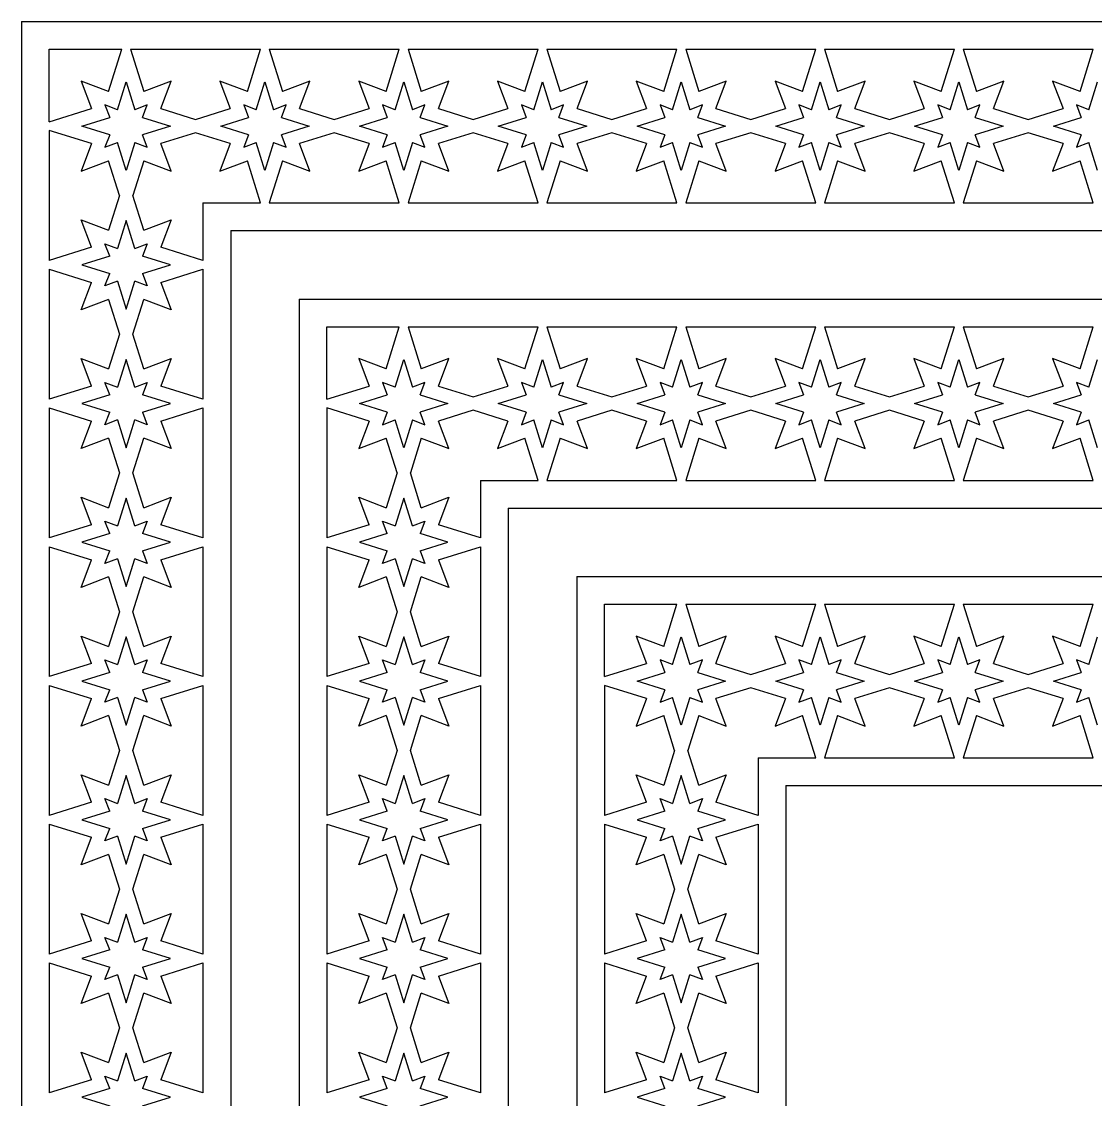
# Model space of a CAD drawing. Extents: x -8 to 147, y 554 to 709.
# Drawn here: x -7.7 to 69.7, y 631.3 to 709 of the extents above; entities that cross this region are included whole.
import ezdxf

# ---------------------------------------------------------------- set-up
doc = ezdxf.new("R2010")
doc.units = 0
doc.layers.get('0').update_dxf_attribs({"linetype": 'CONTINUOUS'})

msp = doc.modelspace()

# ---------------------------------------------------------------- linework, layer by layer
for p, q in [((-7.668796, 709.025433), (-7.668801, 553.953285)), ((-7.668801, 709.025433), (147.403357, 709.025433)), ((-5.668797, 701.805516), (-5.668797, 707.025433)), ((-5.668797, 707.025433), (-0.448879, 707.025433)), ((-1.395877, 703.984019), (-0.448879, 707.025433)), ((0.183435, 707.025433), (9.551121, 707.025433)), ((0.183435, 707.025433), (1.130433, 703.984019)), ((8.604123, 703.984019), (9.551121, 707.025433)), ((10.183435, 707.025433), (19.551121, 707.025434)), ((10.183435, 707.025433), (11.130433, 703.984019)), ((18.604123, 703.984019), (19.551121, 707.025434)), ((20.183435, 707.025434), (21.130433, 703.984019)), ((20.183435, 707.025434), (29.551121, 707.025434)), ((28.604123, 703.984019), (29.551121, 707.025434)), ((30.183435, 707.025433), (39.551121, 707.025433)), ((30.183435, 707.025433), (31.130433, 703.984019)), ((38.604123, 703.984019), (39.551121, 707.025433)), ((40.183435, 707.025433), (49.551121, 707.025433)), ((40.183435, 707.025433), (41.130433, 703.984019)), ((48.604123, 703.984019), (49.551121, 707.025433)), ((50.183435, 707.025433), (59.551121, 707.025434)), ((50.183435, 707.025433), (51.130433, 703.984019)), ((58.604123, 703.984019), (59.551121, 707.025434)), ((60.183435, 707.025434), (69.551121, 707.025434)), ((60.183435, 707.025434), (61.130433, 703.984019)), ((68.604123, 703.984019), (69.551121, 707.025434)), ((-3.378423, 704.73506), (-2.627382, 702.752514)), ((-1.395877, 703.984019), (-3.378423, 704.73506)), ((3.112979, 704.73506), (1.130433, 703.984019)), ((2.361938, 702.752514), (3.112979, 704.73506)), ((8.604123, 703.984019), (6.621577, 704.73506)), ((6.621577, 704.73506), (7.372618, 702.752514)), ((13.112979, 704.73506), (11.130433, 703.984019)), ((12.361938, 702.752514), (13.112979, 704.73506)), ((16.621577, 704.73506), (17.372618, 702.752514)), ((18.604123, 703.984019), (16.621577, 704.73506)), ((23.112979, 704.73506), (21.130433, 703.984019)), ((22.361938, 702.752514), (23.112979, 704.73506)), ((26.621577, 704.73506), (27.372618, 702.752514)), ((28.604123, 703.984019), (26.621577, 704.73506)), ((33.112979, 704.73506), (31.130433, 703.984019)), ((32.361938, 702.752514), (33.112979, 704.73506)), ((36.621577, 704.73506), (37.372618, 702.752514)), ((38.604123, 703.984019), (36.621577, 704.73506)), ((43.112979, 704.73506), (41.130433, 703.984019)), ((42.361938, 702.752514), (43.112979, 704.73506)), ((46.621577, 704.73506), (47.372618, 702.752514)), ((48.604123, 703.984019), (46.621577, 704.73506)), ((53.112979, 704.73506), (51.130433, 703.984019)), ((52.361938, 702.752514), (53.112979, 704.73506)), ((56.621577, 704.73506), (57.372618, 702.752514)), ((58.604123, 703.984019), (56.621577, 704.73506)), ((63.112979, 704.73506), (61.130433, 703.984019)), ((62.361938, 702.752514), (63.112979, 704.73506)), ((66.621577, 704.73506), (67.372618, 702.752514)), ((68.604123, 703.984019), (66.621577, 704.73506)), ((-0.756859, 702.672592), (-0.132722, 704.677094)), ((-0.132722, 704.677094), (0.491415, 702.672592)), ((9.243141, 702.672592), (9.867278, 704.677094)), ((9.867278, 704.677094), (10.491415, 702.672592)), ((19.243141, 702.672592), (19.867278, 704.677094)), ((19.867278, 704.677094), (20.491415, 702.672592)), ((29.243141, 702.672592), (29.867278, 704.677094)), ((29.867278, 704.677094), (30.491415, 702.672592)), ((39.243141, 702.672592), (39.867278, 704.677094)), ((39.867278, 704.677094), (40.491415, 702.672592)), ((49.243141, 702.672592), (49.867278, 704.677094)), ((49.867278, 704.677094), (50.491415, 702.672592)), ((59.243141, 702.672592), (59.867278, 704.677094)), ((59.867278, 704.677094), (60.491415, 702.672592)), ((69.243141, 702.672592), (69.867278, 704.677094)), ((-5.668797, 701.805516), (-2.627382, 702.752514)), ((-1.656924, 703.013561), (-1.315955, 702.113496)), ((-0.756859, 702.672592), (-1.656924, 703.013561)), ((1.39148, 703.013561), (0.491415, 702.672592)), ((1.050512, 702.113496), (1.39148, 703.013561)), ((2.361938, 702.752514), (4.867278, 701.972432)), ((4.867278, 701.972432), (7.372618, 702.752514)), ((8.343076, 703.013561), (8.684045, 702.113496)), ((9.243141, 702.672592), (8.343076, 703.013561)), ((11.39148, 703.013561), (10.491415, 702.672592)), ((11.050512, 702.113496), (11.39148, 703.013561)), ((12.361938, 702.752514), (14.867278, 701.972432)), ((14.867278, 701.972432), (17.372618, 702.752514)), ((18.343076, 703.013561), (18.684045, 702.113496)), ((19.243141, 702.672592), (18.343076, 703.013561)), ((21.39148, 703.013561), (20.491415, 702.672592)), ((21.050512, 702.113496), (21.39148, 703.013561)), ((22.361938, 702.752514), (24.867278, 701.972432)), ((24.867278, 701.972432), (27.372618, 702.752514)), ((29.243141, 702.672592), (28.343076, 703.013561)), ((28.343076, 703.013561), (28.684045, 702.113496)), ((31.39148, 703.013561), (30.491415, 702.672592)), ((31.050512, 702.113496), (31.39148, 703.013561)), ((32.361938, 702.752514), (34.867278, 701.972432)), ((34.867278, 701.972432), (37.372618, 702.752514)), ((38.343076, 703.013561), (38.684045, 702.113496)), ((39.243141, 702.672592), (38.343076, 703.013561)), ((41.39148, 703.013561), (40.491415, 702.672592)), ((41.050512, 702.113496), (41.39148, 703.013561)), ((42.361938, 702.752514), (44.867278, 701.972432)), ((44.867278, 701.972432), (47.372618, 702.752514)), ((49.243141, 702.672592), (48.343076, 703.013561)), ((48.343076, 703.013561), (48.684045, 702.113496)), ((51.39148, 703.013561), (50.491415, 702.672592)), ((51.050512, 702.113496), (51.39148, 703.013561)), ((52.361938, 702.752514), (54.867278, 701.972432)), ((54.867278, 701.972432), (57.372618, 702.752514)), ((59.243141, 702.672592), (58.343076, 703.013561)), ((58.343076, 703.013561), (58.684045, 702.113496)), ((61.39148, 703.013561), (60.491415, 702.672592)), ((61.050512, 702.113496), (61.39148, 703.013561)), ((62.361938, 702.752514), (64.867278, 701.972432)), ((64.867278, 701.972432), (67.372618, 702.752514)), ((68.343076, 703.013561), (68.684045, 702.113496)), ((69.243141, 702.672592), (68.343076, 703.013561)), ((-3.320457, 701.489359), (-1.315955, 702.113496)), ((1.050512, 702.113496), (3.055013, 701.489359)), ((6.679543, 701.489359), (8.684045, 702.113496)), ((11.050512, 702.113496), (13.055013, 701.489359)), ((16.679543, 701.489359), (18.684045, 702.113496)), ((21.050512, 702.113496), (23.055013, 701.489359)), ((26.679543, 701.489359), (28.684045, 702.113496)), ((31.050512, 702.113496), (33.055013, 701.489359)), ((36.679543, 701.489359), (38.684045, 702.113496)), ((41.050512, 702.113496), (43.055013, 701.489359)), ((46.679543, 701.489359), (48.684045, 702.113496)), ((51.050512, 702.113496), (53.055013, 701.489359)), ((56.679543, 701.489359), (58.684045, 702.113496)), ((61.050512, 702.113496), (63.055013, 701.489359)), ((66.679543, 701.489359), (68.684045, 702.113496)), ((-2.627382, 700.226204), (-5.668797, 701.173202)), ((-5.668796, 701.173202), (-5.668796, 691.805516)), ((-1.315955, 700.865222), (-3.320457, 701.489359)), ((-1.315955, 700.865222), (-1.656924, 699.965157)), ((3.055013, 701.489359), (1.050512, 700.865222)), ((1.39148, 699.965157), (1.050512, 700.865222)), ((4.867278, 701.006286), (2.361938, 700.226204)), ((7.372618, 700.226204), (4.867278, 701.006286)), ((8.684045, 700.865222), (6.679543, 701.489359)), ((8.684045, 700.865222), (8.343076, 699.965157)), ((13.055013, 701.489359), (11.050512, 700.865222)), ((11.39148, 699.965157), (11.050512, 700.865222)), ((14.867278, 701.006286), (12.361938, 700.226204)), ((17.372618, 700.226204), (14.867278, 701.006286)), ((18.684045, 700.865222), (16.679543, 701.489359)), ((18.684045, 700.865222), (18.343076, 699.965157)), ((23.055013, 701.489359), (21.050512, 700.865222)), ((21.39148, 699.965157), (21.050512, 700.865222)), ((24.867278, 701.006286), (22.361938, 700.226204)), ((27.372618, 700.226204), (24.867278, 701.006286)), ((28.684045, 700.865222), (26.679543, 701.489359)), ((28.684045, 700.865222), (28.343076, 699.965157)), ((33.055013, 701.489359), (31.050512, 700.865222)), ((31.39148, 699.965157), (31.050512, 700.865222)), ((34.867278, 701.006286), (32.361938, 700.226204)), ((37.372618, 700.226204), (34.867278, 701.006286)), ((38.684045, 700.865222), (36.679543, 701.489359)), ((38.684045, 700.865222), (38.343076, 699.965157)), ((43.055013, 701.489359), (41.050512, 700.865222)), ((41.39148, 699.965157), (41.050512, 700.865222)), ((44.867278, 701.006286), (42.361938, 700.226204)), ((47.372618, 700.226204), (44.867278, 701.006286)), ((48.684045, 700.865222), (46.679543, 701.489359)), ((48.684045, 700.865222), (48.343076, 699.965157)), ((53.055013, 701.489359), (51.050512, 700.865222)), ((51.39148, 699.965157), (51.050512, 700.865222)), ((54.867278, 701.006286), (52.361938, 700.226204)), ((57.372618, 700.226204), (54.867278, 701.006286)), ((58.684045, 700.865222), (56.679543, 701.489359)), ((58.684045, 700.865222), (58.343076, 699.965157)), ((63.055013, 701.489359), (61.050512, 700.865222)), ((61.39148, 699.965157), (61.050512, 700.865222)), ((64.867278, 701.006286), (62.361938, 700.226204)), ((67.372618, 700.226204), (64.867278, 701.006286)), ((68.684045, 700.865222), (66.679543, 701.489359)), ((68.684045, 700.865222), (68.343076, 699.965157)), ((-2.627382, 700.226204), (-3.378423, 698.243658)), ((-1.656924, 699.965157), (-0.756859, 700.306125)), ((-0.132722, 698.301624), (-0.756859, 700.306125)), ((0.491415, 700.306125), (-0.132722, 698.301624)), ((0.491415, 700.306125), (1.39148, 699.965157)), ((3.112979, 698.243658), (2.361938, 700.226204)), ((7.372618, 700.226204), (6.621577, 698.243658)), ((8.343076, 699.965157), (9.243141, 700.306125)), ((9.867278, 698.301624), (9.243141, 700.306125)), ((10.491415, 700.306125), (9.867278, 698.301624)), ((10.491415, 700.306125), (11.39148, 699.965157)), ((13.112979, 698.243658), (12.361938, 700.226204)), ((17.372618, 700.226204), (16.621577, 698.243658)), ((18.343076, 699.965157), (19.243141, 700.306125)), ((19.867278, 698.301624), (19.243141, 700.306125)), ((20.491415, 700.306125), (19.867278, 698.301624)), ((20.491415, 700.306125), (21.39148, 699.965157)), ((23.112979, 698.243658), (22.361938, 700.226204)), ((27.372618, 700.226204), (26.621577, 698.243658)), ((28.343076, 699.965157), (29.243141, 700.306125)), ((29.867278, 698.301624), (29.243141, 700.306125)), ((30.491415, 700.306125), (29.867278, 698.301624)), ((30.491415, 700.306125), (31.39148, 699.965157)), ((33.112979, 698.243658), (32.361938, 700.226204)), ((37.372618, 700.226204), (36.621577, 698.243658)), ((38.343076, 699.965157), (39.243141, 700.306125)), ((39.867278, 698.301624), (39.243141, 700.306125)), ((40.491415, 700.306125), (39.867278, 698.301624)), ((40.491415, 700.306125), (41.39148, 699.965157)), ((43.112979, 698.243658), (42.361938, 700.226204)), ((47.372618, 700.226204), (46.621577, 698.243658)), ((48.343076, 699.965157), (49.243141, 700.306125)), ((49.867278, 698.301624), (49.243141, 700.306125)), ((50.491415, 700.306125), (49.867278, 698.301624)), ((50.491415, 700.306125), (51.39148, 699.965157)), ((53.112979, 698.243658), (52.361938, 700.226204)), ((57.372618, 700.226204), (56.621577, 698.243658)), ((58.343076, 699.965157), (59.243141, 700.306125)), ((59.867278, 698.301624), (59.243141, 700.306125)), ((60.491415, 700.306125), (59.867278, 698.301624)), ((60.491415, 700.306125), (61.39148, 699.965157)), ((63.112979, 698.243658), (62.361938, 700.226204)), ((67.372618, 700.226204), (66.621577, 698.243658)), ((68.343076, 699.965157), (69.243141, 700.306125)), ((69.867278, 698.301624), (69.243141, 700.306125)), ((-3.378423, 698.243658), (-1.395877, 698.994699)), ((-0.615795, 696.489359), (-1.395877, 698.994699)), ((1.130433, 698.994699), (0.350351, 696.489359)), ((1.130433, 698.994699), (3.112979, 698.243658)), ((6.621577, 698.243658), (8.604123, 698.994699)), ((9.551121, 695.953286), (8.604123, 698.994699)), ((11.130433, 698.994699), (10.183435, 695.953286)), ((11.130433, 698.994699), (13.112979, 698.243658)), ((16.621577, 698.243658), (18.604123, 698.994699)), ((19.551121, 695.953286), (18.604123, 698.994699)), ((21.130433, 698.994699), (20.183436, 695.953286)), ((21.130433, 698.994699), (23.112979, 698.243658)), ((26.621577, 698.243658), (28.604123, 698.994699)), ((29.55112, 695.953286), (28.604123, 698.994699)), ((31.130433, 698.994699), (30.183435, 695.953285)), ((31.130433, 698.994699), (33.112979, 698.243658)), ((36.621577, 698.243658), (38.604123, 698.994699)), ((39.551121, 695.953285), (38.604123, 698.994699)), ((41.130433, 698.994699), (40.183435, 695.953285)), ((41.130433, 698.994699), (43.112979, 698.243658)), ((46.621577, 698.243658), (48.604123, 698.994699)), ((49.551121, 695.953286), (48.604123, 698.994699)), ((51.130433, 698.994699), (50.183435, 695.953286)), ((51.130433, 698.994699), (53.112979, 698.243658)), ((56.621577, 698.243658), (58.604123, 698.994699)), ((59.551121, 695.953286), (58.604123, 698.994699)), ((61.130433, 698.994699), (60.183436, 695.953286)), ((61.130433, 698.994699), (63.112979, 698.243658)), ((66.621577, 698.243658), (68.604123, 698.994699)), ((69.55112, 695.953286), (68.604123, 698.994699)), ((-0.615795, 696.489359), (-1.395877, 693.984019)), ((1.130433, 693.984019), (0.350351, 696.489359)), ((5.403351, 695.953285), (9.551121, 695.953286)), ((5.403352, 695.953285), (5.403351, 691.805516)), ((10.183435, 695.953286), (19.551121, 695.953286)), ((20.183436, 695.953286), (29.55112, 695.953286)), ((30.183435, 695.953285), (39.551121, 695.953285)), ((40.183435, 695.953285), (49.551121, 695.953286)), ((50.183435, 695.953286), (59.551121, 695.953286)), ((60.183436, 695.953286), (69.55112, 695.953286)), ((-3.378423, 694.73506), (-1.395877, 693.984019)), ((-2.627382, 692.752514), (-3.378423, 694.73506)), ((-0.132722, 694.677094), (-0.756859, 692.672592)), ((0.491415, 692.672592), (-0.132722, 694.677094)), ((1.130433, 693.984019), (3.112979, 694.73506)), ((3.112979, 694.73506), (2.361938, 692.752514)), ((7.403352, 693.953285), (7.403347, 569.025432)), ((7.403347, 693.953285), (132.331209, 693.953285)), ((-2.627382, 692.752514), (-5.668796, 691.805516)), ((-1.656924, 693.013561), (-0.756859, 692.672592)), ((-1.315955, 692.113496), (-1.656924, 693.013561)), ((0.491415, 692.672592), (1.39148, 693.013561)), ((1.39148, 693.013561), (1.050512, 692.113496)), ((5.403351, 691.805516), (2.361938, 692.752514)), ((-1.315955, 692.113496), (-3.320457, 691.489359)), ((-3.320457, 691.489359), (-1.315955, 690.865222)), ((3.055013, 691.489359), (1.050512, 692.113496)), ((1.050512, 690.865222), (3.055013, 691.489359)), ((-5.668796, 691.173202), (-5.668797, 681.805516)), ((-5.668796, 691.173202), (-2.627382, 690.226204)), ((-1.656924, 689.965157), (-1.315955, 690.865222)), ((1.050512, 690.865222), (1.39148, 689.965157)), ((2.361938, 690.226204), (5.403351, 691.173202)), ((5.403351, 691.173202), (5.403351, 681.805516)), ((-3.378423, 688.243658), (-2.627382, 690.226204)), ((-0.756859, 690.306125), (-1.656924, 689.965157)), ((-0.756859, 690.306125), (-0.132722, 688.301624)), ((-0.132722, 688.301624), (0.491415, 690.306125)), ((1.39148, 689.965157), (0.491415, 690.306125)), ((2.361938, 690.226204), (3.112979, 688.243658)), ((-1.395877, 688.994699), (-3.378423, 688.243658)), ((-1.395877, 688.994699), (-0.615795, 686.489359)), ((0.350351, 686.489359), (1.130433, 688.994699)), ((3.112979, 688.243658), (1.130433, 688.994699)), ((12.331199, 689.025433), (12.331199, 573.953285)), ((12.331199, 689.025433), (127.403358, 689.025433)), ((14.331203, 687.025433), (19.551121, 687.025433)), ((14.331203, 681.805516), (14.331203, 687.025433)), ((18.604123, 683.984019), (19.551121, 687.025433)), ((20.183435, 687.025433), (29.551121, 687.025433)), ((20.183435, 687.025433), (21.130433, 683.984019)), ((28.604123, 683.984019), (29.551121, 687.025433)), ((30.183435, 687.025433), (39.551121, 687.025434)), ((30.183435, 687.025433), (31.130433, 683.984019)), ((38.604123, 683.984019), (39.551121, 687.025434)), ((40.183435, 687.025434), (49.551121, 687.025434)), ((40.183435, 687.025434), (41.130433, 683.984019)), ((48.604123, 683.984019), (49.551121, 687.025434)), ((50.183436, 687.025433), (59.551121, 687.025433)), ((50.183436, 687.025433), (51.130433, 683.984019)), ((58.604123, 683.984019), (59.551121, 687.025433)), ((60.183435, 687.025433), (69.551121, 687.025433)), ((60.183435, 687.025433), (61.130433, 683.984019)), ((68.604123, 683.984019), (69.551121, 687.025433)), ((-0.615795, 686.489359), (-1.395877, 683.984019)), ((1.130433, 683.984019), (0.350351, 686.489359)), ((-3.378423, 684.73506), (-1.395877, 683.984019)), ((-2.627382, 682.752514), (-3.378423, 684.73506)), ((-0.132722, 684.677094), (-0.756859, 682.672592)), ((0.491415, 682.672592), (-0.132722, 684.677094)), ((1.130433, 683.984019), (3.112979, 684.73506)), ((3.112979, 684.73506), (2.361938, 682.752514)), ((18.604123, 683.984019), (16.621577, 684.73506)), ((16.621577, 684.73506), (17.372618, 682.752514)), ((19.243141, 682.672592), (19.867278, 684.677094)), ((19.867278, 684.677094), (20.491415, 682.672592)), ((23.112979, 684.73506), (21.130433, 683.984019)), ((22.361939, 682.752514), (23.112979, 684.73506)), ((26.621577, 684.73506), (27.372618, 682.752514)), ((28.604123, 683.984019), (26.621577, 684.73506)), ((29.243141, 682.672592), (29.867278, 684.677094)), ((29.867278, 684.677094), (30.491415, 682.672592)), ((33.112979, 684.73506), (31.130433, 683.984019)), ((32.361939, 682.752514), (33.112979, 684.73506)), ((38.604123, 683.984019), (36.621577, 684.73506)), ((36.621577, 684.73506), (37.372618, 682.752514)), ((39.243141, 682.672592), (39.867278, 684.677094)), ((39.867278, 684.677094), (40.491415, 682.672592)), ((43.112979, 684.73506), (41.130433, 683.984019)), ((42.361939, 682.752514), (43.112979, 684.73506)), ((48.604123, 683.984019), (46.621577, 684.73506)), ((46.621577, 684.73506), (47.372618, 682.752514)), ((49.243141, 682.672592), (49.867278, 684.677094)), ((49.867278, 684.677094), (50.491415, 682.672592)), ((53.112979, 684.73506), (51.130433, 683.984019)), ((52.361939, 682.752514), (53.112979, 684.73506)), ((58.604123, 683.984019), (56.621577, 684.73506)), ((56.621577, 684.73506), (57.372618, 682.752514)), ((59.243141, 682.672592), (59.867278, 684.677094)), ((59.867278, 684.677094), (60.491415, 682.672592)), ((63.112979, 684.73506), (61.130433, 683.984019)), ((62.361939, 682.752514), (63.112979, 684.73506)), ((68.604123, 683.984019), (66.621577, 684.73506)), ((66.621577, 684.73506), (67.372618, 682.752514)), ((69.243141, 682.672592), (69.867278, 684.677094)), ((-1.315955, 682.113496), (-1.656924, 683.013561)), ((-1.656924, 683.013561), (-0.756859, 682.672592)), ((0.491415, 682.672592), (1.39148, 683.013561)), ((1.39148, 683.013561), (1.050512, 682.113496)), ((19.243141, 682.672592), (18.343077, 683.013561)), ((18.343077, 683.013561), (18.684045, 682.113496)), ((21.39148, 683.013561), (20.491415, 682.672592)), ((21.050512, 682.113496), (21.39148, 683.013561)), ((29.243141, 682.672592), (28.343077, 683.013561)), ((28.343077, 683.013561), (28.684045, 682.113496)), ((31.39148, 683.013561), (30.491415, 682.672592)), ((31.050512, 682.113496), (31.39148, 683.013561)), ((39.243141, 682.672592), (38.343077, 683.013561)), ((38.343077, 683.013561), (38.684045, 682.113496)), ((41.39148, 683.013561), (40.491415, 682.672592)), ((41.050512, 682.113496), (41.39148, 683.013561)), ((48.343077, 683.013561), (48.684045, 682.113496)), ((49.243141, 682.672592), (48.343077, 683.013561)), ((51.39148, 683.013561), (50.491415, 682.672592)), ((51.050512, 682.113496), (51.39148, 683.013561)), ((59.243141, 682.672592), (58.343077, 683.013561)), ((58.343077, 683.013561), (58.684045, 682.113496)), ((61.39148, 683.013561), (60.491415, 682.672592)), ((61.050512, 682.113496), (61.39148, 683.013561)), ((68.343077, 683.013561), (68.684045, 682.113496)), ((69.243141, 682.672592), (68.343077, 683.013561)), ((-2.627382, 682.752514), (-5.668797, 681.805516)), ((5.403351, 681.805516), (2.361938, 682.752514)), ((14.331203, 681.805516), (17.372618, 682.752514)), ((22.361939, 682.752514), (24.867278, 681.972432)), ((24.867278, 681.972432), (27.372618, 682.752514)), ((32.361939, 682.752514), (34.867278, 681.972432)), ((34.867278, 681.972432), (37.372618, 682.752514)), ((42.361939, 682.752514), (44.867278, 681.972432)), ((44.867278, 681.972432), (47.372618, 682.752514)), ((52.361939, 682.752514), (54.867278, 681.972432)), ((54.867278, 681.972432), (57.372618, 682.752514)), ((62.361939, 682.752514), (64.867278, 681.972432)), ((64.867278, 681.972432), (67.372618, 682.752514)), ((-1.315955, 682.113496), (-3.320457, 681.489359)), ((-3.320457, 681.489359), (-1.315955, 680.865222)), ((3.055013, 681.489359), (1.050512, 682.113496)), ((1.050512, 680.865222), (3.055013, 681.489359)), ((16.679543, 681.489359), (18.684045, 682.113496)), ((18.684045, 680.865222), (16.679543, 681.489359)), ((21.050512, 682.113496), (23.055014, 681.489359)), ((23.055014, 681.489359), (21.050512, 680.865222)), ((26.679543, 681.489359), (28.684045, 682.113496)), ((28.684045, 680.865222), (26.679543, 681.489359)), ((31.050512, 682.113496), (33.055014, 681.489359)), ((33.055014, 681.489359), (31.050512, 680.865222)), ((36.679543, 681.489359), (38.684045, 682.113496)), ((38.684045, 680.865222), (36.679543, 681.489359)), ((41.050512, 682.113496), (43.055014, 681.489359)), ((43.055014, 681.489359), (41.050512, 680.865222)), ((46.679543, 681.489359), (48.684045, 682.113496)), ((48.684045, 680.865222), (46.679543, 681.489359)), ((51.050512, 682.113496), (53.055014, 681.489359)), ((53.055014, 681.489359), (51.050512, 680.865222)), ((56.679543, 681.489359), (58.684045, 682.113496)), ((58.684045, 680.865222), (56.679543, 681.489359)), ((61.050512, 682.113496), (63.055014, 681.489359)), ((63.055014, 681.489359), (61.050512, 680.865222)), ((66.679543, 681.489359), (68.684045, 682.113496)), ((68.684045, 680.865222), (66.679543, 681.489359)), ((-5.668797, 681.173202), (-5.668797, 671.805516)), ((-5.668797, 681.173202), (-2.627382, 680.226204)), ((-1.656924, 679.965157), (-1.315955, 680.865222)), ((1.050512, 680.865222), (1.39148, 679.965157)), ((2.361938, 680.226204), (5.403351, 681.173201)), ((5.403351, 681.173201), (5.403351, 671.805517)), ((17.372618, 680.226204), (14.331203, 681.173202)), ((14.331204, 681.173202), (14.331204, 671.805516)), ((18.684045, 680.865222), (18.343077, 679.965157)), ((21.39148, 679.965157), (21.050512, 680.865222)), ((24.867278, 681.006286), (22.361939, 680.226204)), ((27.372618, 680.226204), (24.867278, 681.006286)), ((28.684045, 680.865222), (28.343077, 679.965157)), ((31.39148, 679.965157), (31.050512, 680.865222)), ((34.867278, 681.006286), (32.361939, 680.226204)), ((37.372618, 680.226204), (34.867278, 681.006286)), ((38.684045, 680.865222), (38.343077, 679.965157)), ((41.39148, 679.965157), (41.050512, 680.865222)), ((44.867278, 681.006286), (42.361939, 680.226204)), ((47.372618, 680.226204), (44.867278, 681.006286)), ((48.684045, 680.865222), (48.343077, 679.965157)), ((51.39148, 679.965157), (51.050512, 680.865222)), ((54.867278, 681.006286), (52.361939, 680.226204)), ((57.372618, 680.226204), (54.867278, 681.006286)), ((58.684045, 680.865222), (58.343077, 679.965157)), ((61.39148, 679.965157), (61.050512, 680.865222)), ((64.867278, 681.006286), (62.361939, 680.226204)), ((67.372618, 680.226204), (64.867278, 681.006286)), ((68.684045, 680.865222), (68.343077, 679.965157)), ((-3.378423, 678.243658), (-2.627382, 680.226204)), ((-0.756859, 680.306125), (-1.656924, 679.965157)), ((-0.756859, 680.306125), (-0.132722, 678.301624)), ((-0.132722, 678.301624), (0.491415, 680.306125)), ((1.39148, 679.965157), (0.491415, 680.306125)), ((2.361938, 680.226204), (3.112979, 678.243658)), ((17.372618, 680.226204), (16.621577, 678.243658)), ((18.343077, 679.965157), (19.243141, 680.306125)), ((19.867278, 678.301624), (19.243141, 680.306125)), ((20.491415, 680.306125), (19.867278, 678.301624)), ((20.491415, 680.306125), (21.39148, 679.965157)), ((23.112979, 678.243658), (22.361939, 680.226204)), ((27.372618, 680.226204), (26.621577, 678.243658)), ((28.343077, 679.965157), (29.243141, 680.306125)), ((29.867278, 678.301624), (29.243141, 680.306125)), ((30.491415, 680.306125), (29.867278, 678.301624)), ((30.491415, 680.306125), (31.39148, 679.965157)), ((33.112979, 678.243658), (32.361939, 680.226204)), ((37.372618, 680.226204), (36.621577, 678.243658)), ((38.343077, 679.965157), (39.243141, 680.306125)), ((39.867278, 678.301624), (39.243141, 680.306125)), ((40.491415, 680.306125), (39.867278, 678.301624)), ((40.491415, 680.306125), (41.39148, 679.965157)), ((43.112979, 678.243658), (42.361939, 680.226204)), ((47.372618, 680.226204), (46.621577, 678.243658)), ((48.343077, 679.965157), (49.243141, 680.306125)), ((49.867278, 678.301624), (49.243141, 680.306125)), ((50.491415, 680.306125), (49.867278, 678.301624)), ((50.491415, 680.306125), (51.39148, 679.965157)), ((53.112979, 678.243658), (52.361939, 680.226204)), ((57.372618, 680.226204), (56.621577, 678.243658)), ((58.343077, 679.965157), (59.243141, 680.306125)), ((59.867278, 678.301624), (59.243141, 680.306125)), ((60.491415, 680.306125), (59.867278, 678.301624)), ((60.491415, 680.306125), (61.39148, 679.965157)), ((63.112979, 678.243658), (62.361939, 680.226204)), ((67.372618, 680.226204), (66.621577, 678.243658)), ((68.343077, 679.965157), (69.243141, 680.306125)), ((69.867278, 678.301624), (69.243141, 680.306125)), ((-1.395877, 678.994699), (-3.378423, 678.243658)), ((-1.395877, 678.994699), (-0.615795, 676.489359)), ((0.350351, 676.489359), (1.130433, 678.994699)), ((3.112979, 678.243658), (1.130433, 678.994699)), ((16.621577, 678.243658), (18.604123, 678.994699)), ((19.384205, 676.489359), (18.604123, 678.994699)), ((21.130433, 678.994699), (20.350352, 676.489359)), ((21.130433, 678.994699), (23.112979, 678.243658)), ((26.621577, 678.243658), (28.604123, 678.994699)), ((29.551121, 675.953285), (28.604123, 678.994699)), ((31.130433, 678.994699), (30.183436, 675.953286)), ((31.130433, 678.994699), (33.112979, 678.243658)), ((36.621577, 678.243658), (38.604123, 678.994699)), ((39.551121, 675.953286), (38.604123, 678.994699)), ((41.130433, 678.994699), (40.183436, 675.953286)), ((41.130433, 678.994699), (43.112979, 678.243658)), ((46.621577, 678.243658), (48.604123, 678.994699)), ((49.551121, 675.953286), (48.604123, 678.994699)), ((51.130433, 678.994699), (50.183435, 675.953285)), ((51.130433, 678.994699), (53.112979, 678.243658)), ((56.621577, 678.243658), (58.604123, 678.994699)), ((59.551121, 675.953285), (58.604123, 678.994699)), ((61.130433, 678.994699), (60.183436, 675.953285)), ((61.130433, 678.994699), (63.112979, 678.243658)), ((66.621577, 678.243658), (68.604123, 678.994699)), ((69.551121, 675.953285), (68.604123, 678.994699)), ((-0.615795, 676.489359), (-1.395877, 673.984019)), ((1.130433, 673.984019), (0.350351, 676.489359)), ((19.384205, 676.489359), (18.604123, 673.984019)), ((21.130433, 673.984019), (20.350352, 676.489359)), ((25.403351, 675.953285), (29.551121, 675.953285)), ((25.403352, 675.953285), (25.403352, 671.805516)), ((30.183436, 675.953286), (39.551121, 675.953286)), ((40.183436, 675.953286), (49.551121, 675.953286)), ((50.183435, 675.953285), (59.551121, 675.953285)), ((60.183436, 675.953285), (69.551121, 675.953285)), ((-3.378423, 674.73506), (-1.395877, 673.984019)), ((-2.627382, 672.752514), (-3.378423, 674.73506)), ((-0.132722, 674.677094), (-0.756859, 672.672592)), ((0.491415, 672.672592), (-0.132722, 674.677094)), ((1.130433, 673.984019), (3.112979, 674.73506)), ((3.112979, 674.73506), (2.361938, 672.752514)), ((17.372618, 672.752514), (16.621577, 674.73506)), ((16.621577, 674.73506), (18.604123, 673.984019)), ((19.867278, 674.677094), (19.243141, 672.672592)), ((20.491415, 672.672592), (19.867278, 674.677094)), ((21.130433, 673.984019), (23.112979, 674.73506)), ((23.112979, 674.73506), (22.361939, 672.752514)), ((27.403347, 673.953285), (27.403347, 589.025432)), ((27.403347, 673.953285), (112.331209, 673.953285)), ((-1.656924, 673.013561), (-0.756859, 672.672592)), ((-1.315955, 672.113496), (-1.656924, 673.013561)), ((0.491415, 672.672592), (1.39148, 673.013561)), ((1.39148, 673.013561), (1.050512, 672.113496)), ((18.684045, 672.113496), (18.343077, 673.013561)), ((18.343077, 673.013561), (19.243141, 672.672592)), ((20.491415, 672.672592), (21.39148, 673.013561)), ((21.39148, 673.013561), (21.050512, 672.113496)), ((-2.627382, 672.752514), (-5.668797, 671.805516)), ((-1.315955, 672.113496), (-3.320457, 671.489359)), ((3.055013, 671.489359), (1.050512, 672.113496)), ((5.403351, 671.805517), (2.361938, 672.752514)), ((17.372618, 672.752514), (14.331204, 671.805516)), ((18.684045, 672.113496), (16.679543, 671.489359)), ((23.055014, 671.489359), (21.050512, 672.113496)), ((25.403352, 671.805516), (22.361939, 672.752514)), ((-3.320457, 671.489359), (-1.315955, 670.865222)), ((1.050512, 670.865222), (3.055013, 671.489359)), ((16.679543, 671.489359), (18.684045, 670.865222)), ((21.050512, 670.865222), (23.055014, 671.489359)), ((-5.668796, 671.173202), (-5.668796, 661.805516)), ((-5.668796, 671.173202), (-2.627382, 670.226204)), ((-1.656924, 669.965157), (-1.315955, 670.865222)), ((1.050512, 670.865222), (1.39148, 669.965157)), ((2.361938, 670.226204), (5.403352, 671.173202)), ((5.403352, 671.173202), (5.403352, 661.805516)), ((14.331204, 671.173202), (14.331203, 661.805516)), ((14.331204, 671.173202), (17.372618, 670.226204)), ((18.343077, 669.965157), (18.684045, 670.865222)), ((21.050512, 670.865222), (21.39148, 669.965157)), ((22.361939, 670.226204), (25.403352, 671.173202)), ((25.403352, 671.173202), (25.403351, 661.805516)), ((-3.378423, 668.243658), (-2.627382, 670.226204)), ((-0.756859, 670.306125), (-1.656924, 669.965157)), ((-0.756859, 670.306125), (-0.132722, 668.301624)), ((-0.132722, 668.301624), (0.491415, 670.306125)), ((1.39148, 669.965157), (0.491415, 670.306125)), ((2.361938, 670.226204), (3.112979, 668.243658)), ((16.621577, 668.243658), (17.372618, 670.226204)), ((19.243141, 670.306125), (18.343077, 669.965157)), ((19.243141, 670.306125), (19.867278, 668.301624)), ((19.867278, 668.301624), (20.491415, 670.306125)), ((21.39148, 669.965157), (20.491415, 670.306125)), ((22.361939, 670.226204), (23.112979, 668.243658)), ((-1.395877, 668.994699), (-3.378423, 668.243658)), ((-1.395877, 668.994699), (-0.615795, 666.489359)), ((0.350351, 666.489359), (1.130433, 668.994699)), ((3.112979, 668.243658), (1.130433, 668.994699)), ((18.604123, 668.994699), (16.621577, 668.243658)), ((18.604123, 668.994699), (19.384205, 666.489359)), ((20.350352, 666.489359), (21.130433, 668.994699)), ((23.112979, 668.243658), (21.130433, 668.994699)), ((32.331199, 669.025433), (107.403357, 669.025433)), ((32.331199, 669.025433), (32.331199, 593.953285)), ((34.331203, 667.025433), (39.551121, 667.025433)), ((34.331203, 661.805516), (34.331203, 667.025433)), ((38.604123, 663.984019), (39.551121, 667.025433)), ((40.183435, 667.025433), (49.551121, 667.025433)), ((40.183435, 667.025433), (41.130433, 663.984019)), ((48.604123, 663.984019), (49.551121, 667.025433)), ((50.183435, 667.025433), (59.551121, 667.025434)), ((50.183435, 667.025433), (51.130433, 663.984019)), ((58.604123, 663.984019), (59.551121, 667.025434)), ((60.183435, 667.025434), (61.130433, 663.984019)), ((60.183435, 667.025434), (69.551121, 667.025433)), ((68.604123, 663.984019), (69.551121, 667.025433)), ((-0.615795, 666.489359), (-1.395877, 663.984019)), ((1.130433, 663.984019), (0.350351, 666.489359)), ((19.384205, 666.489359), (18.604123, 663.984019)), ((21.130433, 663.984019), (20.350352, 666.489359)), ((-3.378423, 664.73506), (-1.395877, 663.984019)), ((-2.627382, 662.752514), (-3.378423, 664.73506)), ((-0.132722, 664.677094), (-0.756859, 662.672592)), ((0.491415, 662.672592), (-0.132722, 664.677094)), ((1.130433, 663.984019), (3.112979, 664.73506)), ((3.112979, 664.73506), (2.361938, 662.752514)), ((17.372618, 662.752514), (16.621577, 664.73506)), ((16.621577, 664.73506), (18.604123, 663.984019)), ((19.867278, 664.677094), (19.243141, 662.672592)), ((20.491415, 662.672592), (19.867278, 664.677094)), ((21.130433, 663.984019), (23.112979, 664.73506)), ((23.112979, 664.73506), (22.361939, 662.752514)), ((36.621577, 664.73506), (37.372618, 662.752514)), ((38.604123, 663.984019), (36.621577, 664.73506)), ((39.243141, 662.672592), (39.867278, 664.677094)), ((39.867278, 664.677094), (40.491415, 662.672592)), ((43.112979, 664.73506), (41.130433, 663.984019)), ((42.361938, 662.752514), (43.112979, 664.73506)), ((48.604123, 663.984019), (46.621577, 664.73506)), ((46.621577, 664.73506), (47.372618, 662.752514)), ((49.243141, 662.672592), (49.867278, 664.677094)), ((49.867278, 664.677094), (50.491415, 662.672592)), ((53.112979, 664.73506), (51.130433, 663.984019)), ((52.361938, 662.752514), (53.112979, 664.73506)), ((56.621577, 664.73506), (57.372618, 662.752514)), ((58.604123, 663.984019), (56.621577, 664.73506)), ((59.243141, 662.672592), (59.867278, 664.677094)), ((59.867278, 664.677094), (60.491415, 662.672592)), ((63.112979, 664.73506), (61.130433, 663.984019)), ((62.361938, 662.752514), (63.112979, 664.73506)), ((68.604123, 663.984019), (66.621577, 664.73506)), ((66.621577, 664.73506), (67.372618, 662.752514)), ((69.243141, 662.672592), (69.867278, 664.677094)), ((-2.627382, 662.752514), (-5.668796, 661.805516)), ((-1.315955, 662.113496), (-1.656924, 663.013561)), ((-1.656924, 663.013561), (-0.756859, 662.672592)), ((0.491415, 662.672592), (1.39148, 663.013561)), ((1.39148, 663.013561), (1.050512, 662.113496)), ((5.403352, 661.805516), (2.361938, 662.752514)), ((17.372618, 662.752514), (14.331203, 661.805516)), ((18.343077, 663.013561), (19.243141, 662.672592)), ((18.684045, 662.113496), (18.343077, 663.013561)), ((20.491415, 662.672592), (21.39148, 663.013561)), ((21.39148, 663.013561), (21.050512, 662.113496)), ((25.403351, 661.805516), (22.361939, 662.752514)), ((34.331203, 661.805516), (37.372618, 662.752514)), ((39.243141, 662.672592), (38.343076, 663.013561)), ((38.343076, 663.013561), (38.684045, 662.113496)), ((41.39148, 663.013561), (40.491415, 662.672592)), ((41.050512, 662.113496), (41.39148, 663.013561)), ((42.361938, 662.752514), (44.867278, 661.972432)), ((44.867278, 661.972432), (47.372618, 662.752514)), ((48.343076, 663.013561), (48.684045, 662.113496)), ((49.243141, 662.672592), (48.343076, 663.013561)), ((51.39148, 663.013561), (50.491415, 662.672592)), ((51.050512, 662.113496), (51.39148, 663.013561)), ((52.361938, 662.752514), (54.867278, 661.972432)), ((54.867278, 661.972432), (57.372618, 662.752514)), ((58.343076, 663.013561), (58.684045, 662.113496)), ((59.243141, 662.672592), (58.343076, 663.013561)), ((61.39148, 663.013561), (60.491415, 662.672592)), ((61.050512, 662.113496), (61.39148, 663.013561)), ((62.361938, 662.752514), (64.867278, 661.972432)), ((64.867278, 661.972432), (67.372618, 662.752514)), ((68.343076, 663.013561), (68.684045, 662.113496)), ((69.243141, 662.672592), (68.343076, 663.013561)), ((-1.315955, 662.113496), (-3.320457, 661.489359)), ((3.055013, 661.489359), (1.050512, 662.113496)), ((18.684045, 662.113496), (16.679543, 661.489359)), ((23.055014, 661.489359), (21.050512, 662.113496)), ((36.679543, 661.489359), (38.684045, 662.113496)), ((41.050512, 662.113496), (43.055013, 661.489359)), ((46.679543, 661.489359), (48.684045, 662.113496)), ((51.050512, 662.113496), (53.055013, 661.489359)), ((56.679543, 661.489359), (58.684045, 662.113496)), ((61.050512, 662.113496), (63.055013, 661.489359)), ((66.679543, 661.489359), (68.684045, 662.113496)), ((-3.320457, 661.489359), (-1.315955, 660.865222)), ((1.050512, 660.865222), (3.055013, 661.489359)), ((16.679543, 661.489359), (18.684045, 660.865222)), ((21.050512, 660.865222), (23.055014, 661.489359)), ((38.684045, 660.865222), (36.679543, 661.489359)), ((43.055013, 661.489359), (41.050512, 660.865222)), ((48.684045, 660.865222), (46.679543, 661.489359)), ((53.055013, 661.489359), (51.050512, 660.865222)), ((58.684045, 660.865222), (56.679543, 661.489359)), ((63.055013, 661.489359), (61.050512, 660.865222)), ((68.684045, 660.865222), (66.679543, 661.489359)), ((-5.668796, 661.173202), (-5.668796, 651.805516)), ((-5.668796, 661.173202), (-2.627382, 660.226204)), ((-1.656924, 659.965157), (-1.315955, 660.865222)), ((1.050512, 660.865222), (1.39148, 659.965157)), ((2.361938, 660.226204), (5.403352, 661.173202)), ((5.403352, 661.173202), (5.403351, 651.805516)), ((14.331203, 661.173202), (14.331203, 651.805516)), ((14.331203, 661.173202), (17.372618, 660.226204)), ((18.343077, 659.965157), (18.684045, 660.865222)), ((21.050512, 660.865222), (21.39148, 659.965157)), ((22.361939, 660.226204), (25.403351, 661.173201)), ((25.403351, 661.173201), (25.403351, 651.805516)), ((37.372618, 660.226204), (34.331203, 661.173202)), ((34.331204, 661.173202), (34.331204, 651.805516)), ((38.684045, 660.865222), (38.343076, 659.965157)), ((41.39148, 659.965157), (41.050512, 660.865222)), ((44.867278, 661.006286), (42.361938, 660.226204)), ((47.372618, 660.226204), (44.867278, 661.006286)), ((48.684045, 660.865222), (48.343076, 659.965157)), ((51.39148, 659.965157), (51.050512, 660.865222)), ((54.867278, 661.006286), (52.361938, 660.226204)), ((57.372618, 660.226204), (54.867278, 661.006286)), ((58.684045, 660.865222), (58.343076, 659.965157)), ((61.39148, 659.965157), (61.050512, 660.865222)), ((64.867278, 661.006286), (62.361938, 660.226204)), ((67.372618, 660.226204), (64.867278, 661.006286)), ((68.684045, 660.865222), (68.343076, 659.965157)), ((-3.378423, 658.243658), (-2.627382, 660.226204)), ((-0.756859, 660.306125), (-1.656924, 659.965157)), ((-0.756859, 660.306125), (-0.132722, 658.301624)), ((-0.132722, 658.301624), (0.491415, 660.306125)), ((1.39148, 659.965157), (0.491415, 660.306125)), ((2.361938, 660.226204), (3.112979, 658.243658)), ((16.621577, 658.243658), (17.372618, 660.226204)), ((19.243141, 660.306125), (18.343077, 659.965157)), ((19.243141, 660.306125), (19.867278, 658.301624)), ((19.867278, 658.301624), (20.491415, 660.306125)), ((21.39148, 659.965157), (20.491415, 660.306125)), ((22.361939, 660.226204), (23.112979, 658.243658)), ((37.372618, 660.226204), (36.621577, 658.243658)), ((38.343076, 659.965157), (39.243141, 660.306125)), ((39.867278, 658.301624), (39.243141, 660.306125)), ((40.491415, 660.306125), (39.867278, 658.301624)), ((40.491415, 660.306125), (41.39148, 659.965157)), ((43.112979, 658.243658), (42.361938, 660.226204)), ((47.372618, 660.226204), (46.621577, 658.243658)), ((48.343076, 659.965157), (49.243141, 660.306125)), ((49.867278, 658.301624), (49.243141, 660.306125)), ((50.491415, 660.306125), (49.867278, 658.301624)), ((50.491415, 660.306125), (51.39148, 659.965157)), ((53.112979, 658.243658), (52.361938, 660.226204)), ((57.372618, 660.226204), (56.621577, 658.243658)), ((58.343076, 659.965157), (59.243141, 660.306125)), ((59.867278, 658.301624), (59.243141, 660.306125)), ((60.491415, 660.306125), (59.867278, 658.301624)), ((60.491415, 660.306125), (61.39148, 659.965157)), ((63.112979, 658.243658), (62.361938, 660.226204)), ((67.372618, 660.226204), (66.621577, 658.243658)), ((68.343076, 659.965157), (69.243141, 660.306125)), ((69.867278, 658.301624), (69.243141, 660.306125)), ((-1.395877, 658.994699), (-3.378423, 658.243658)), ((-1.395877, 658.994699), (-0.615795, 656.489359)), ((0.350351, 656.489359), (1.130433, 658.994699)), ((3.112979, 658.243658), (1.130433, 658.994699)), ((18.604123, 658.994699), (16.621577, 658.243658)), ((18.604123, 658.994699), (19.384205, 656.489359)), ((20.350352, 656.489359), (21.130433, 658.994699)), ((23.112979, 658.243658), (21.130433, 658.994699)), ((36.621577, 658.243658), (38.604123, 658.994699)), ((39.384205, 656.489359), (38.604123, 658.994699)), ((41.130433, 658.994699), (40.350351, 656.489359)), ((41.130433, 658.994699), (43.112979, 658.243658)), ((46.621577, 658.243658), (48.604123, 658.994699)), ((49.551121, 655.953286), (48.604123, 658.994699)), ((51.130433, 658.994699), (50.183435, 655.953286)), ((51.130433, 658.994699), (53.112979, 658.243658)), ((56.621577, 658.243658), (58.604123, 658.994699)), ((59.551121, 655.953286), (58.604123, 658.994699)), ((61.130433, 658.994699), (60.183436, 655.953286)), ((61.130433, 658.994699), (63.112979, 658.243658)), ((66.621577, 658.243658), (68.604123, 658.994699)), ((69.551121, 655.953285), (68.604123, 658.994699)), ((-0.615795, 656.489359), (-1.395877, 653.984019)), ((1.130433, 653.984019), (0.350351, 656.489359)), ((19.384205, 656.489359), (18.604123, 653.984019)), ((21.130433, 653.984019), (20.350352, 656.489359)), ((39.384205, 656.489359), (38.604123, 653.984019)), ((41.130433, 653.984019), (40.350351, 656.489359)), ((45.403351, 655.953285), (49.551121, 655.953286)), ((45.403352, 655.953285), (45.403351, 651.805516)), ((50.183435, 655.953286), (59.551121, 655.953286)), ((60.183436, 655.953286), (69.551121, 655.953285)), ((-3.378423, 654.73506), (-1.395877, 653.984019)), ((-2.627382, 652.752514), (-3.378423, 654.73506)), ((-0.132722, 654.677094), (-0.756859, 652.672592)), ((0.491415, 652.672592), (-0.132722, 654.677094)), ((1.130433, 653.984019), (3.112979, 654.73506)), ((3.112979, 654.73506), (2.361938, 652.752514)), ((17.372618, 652.752514), (16.621577, 654.73506)), ((16.621577, 654.73506), (18.604123, 653.984019)), ((19.867278, 654.677094), (19.243141, 652.672592)), ((20.491415, 652.672592), (19.867278, 654.677094)), ((21.130433, 653.984019), (23.112979, 654.73506)), ((23.112979, 654.73506), (22.361939, 652.752514)), ((36.621577, 654.73506), (38.604123, 653.984019)), ((37.372618, 652.752514), (36.621577, 654.73506)), ((39.867278, 654.677094), (39.243141, 652.672592)), ((40.491415, 652.672592), (39.867278, 654.677094)), ((41.130433, 653.984019), (43.112979, 654.73506)), ((43.112979, 654.73506), (42.361938, 652.752514)), ((47.403347, 653.953285), (92.331209, 653.953285)), ((47.403347, 653.953285), (47.403347, 609.025432)), ((-2.627382, 652.752514), (-5.668796, 651.805516)), ((-1.656924, 653.013561), (-0.756859, 652.672592)), ((-1.315955, 652.113496), (-1.656924, 653.013561)), ((0.491415, 652.672592), (1.39148, 653.013561)), ((1.39148, 653.013561), (1.050512, 652.113496)), ((5.403351, 651.805516), (2.361938, 652.752514)), ((17.372618, 652.752514), (14.331203, 651.805516)), ((18.684045, 652.113496), (18.343077, 653.013561)), ((18.343077, 653.013561), (19.243141, 652.672592)), ((20.491415, 652.672592), (21.39148, 653.013561)), ((21.39148, 653.013561), (21.050512, 652.113496)), ((25.403351, 651.805516), (22.361939, 652.752514)), ((37.372618, 652.752514), (34.331204, 651.805516)), ((38.343076, 653.013561), (39.243141, 652.672592)), ((38.684045, 652.113496), (38.343076, 653.013561)), ((40.491415, 652.672592), (41.39148, 653.013561)), ((41.39148, 653.013561), (41.050512, 652.113496)), ((45.403351, 651.805516), (42.361938, 652.752514)), ((-1.315955, 652.113496), (-3.320457, 651.489359)), ((3.055013, 651.489359), (1.050512, 652.113496)), ((18.684045, 652.113496), (16.679543, 651.489359)), ((23.055014, 651.489359), (21.050512, 652.113496)), ((38.684045, 652.113496), (36.679543, 651.489359)), ((43.055013, 651.489359), (41.050512, 652.113496)), ((-5.668796, 651.173202), (-5.668797, 641.805516)), ((-5.668796, 651.173202), (-2.627382, 650.226204)), ((-3.320457, 651.489359), (-1.315955, 650.865222)), ((1.050512, 650.865222), (3.055013, 651.489359)), ((2.361938, 650.226204), (5.403351, 651.173202)), ((5.403351, 651.173202), (5.403351, 641.805516)), ((14.331205, 651.173202), (14.331204, 641.805516)), ((14.331205, 651.173202), (17.372618, 650.226204)), ((16.679543, 651.489359), (18.684045, 650.865222)), ((21.050512, 650.865222), (23.055014, 651.489359)), ((22.361939, 650.226204), (25.403352, 651.173202)), ((25.403352, 651.173202), (25.403352, 641.805516)), ((34.331204, 651.173202), (34.331203, 641.805516)), ((34.331204, 651.173202), (37.372618, 650.226204)), ((36.679543, 651.489359), (38.684045, 650.865222)), ((41.050512, 650.865222), (43.055013, 651.489359)), ((42.361938, 650.226204), (45.403351, 651.173202)), ((45.403351, 651.173202), (45.403351, 641.805516)), ((-1.656924, 649.965157), (-1.315955, 650.865222)), ((-0.756859, 650.306125), (-1.656924, 649.965157)), ((-0.756859, 650.306125), (-0.132722, 648.301624)), ((-0.132722, 648.301624), (0.491415, 650.306125)), ((1.39148, 649.965157), (0.491415, 650.306125)), ((1.050512, 650.865222), (1.39148, 649.965157)), ((18.343077, 649.965157), (18.684045, 650.865222)), ((19.243141, 650.306125), (18.343077, 649.965157)), ((19.243141, 650.306125), (19.867278, 648.301624)), ((19.867278, 648.301624), (20.491415, 650.306125)), ((21.39148, 649.965157), (20.491415, 650.306125)), ((21.050512, 650.865222), (21.39148, 649.965157)), ((38.343076, 649.965157), (38.684045, 650.865222)), ((39.243141, 650.306125), (38.343076, 649.965157)), ((39.243141, 650.306125), (39.867278, 648.301624)), ((39.867278, 648.301624), (40.491415, 650.306125)), ((41.39148, 649.965157), (40.491415, 650.306125)), ((41.050512, 650.865222), (41.39148, 649.965157)), ((-3.378423, 648.243658), (-2.627382, 650.226204)), ((2.361938, 650.226204), (3.112979, 648.243658)), ((16.621577, 648.243658), (17.372618, 650.226204)), ((22.361939, 650.226204), (23.112979, 648.243658)), ((36.621577, 648.243658), (37.372618, 650.226204)), ((42.361938, 650.226204), (43.112979, 648.243658)), ((-1.395877, 648.994699), (-3.378423, 648.243658)), ((-1.395877, 648.994699), (-0.615795, 646.489359)), ((0.350351, 646.489359), (1.130433, 648.994699)), ((3.112979, 648.243658), (1.130433, 648.994699)), ((18.604123, 648.994699), (16.621577, 648.243658)), ((18.604123, 648.994699), (19.384205, 646.489359)), ((20.350352, 646.489359), (21.130433, 648.994699)), ((23.112979, 648.243658), (21.130433, 648.994699)), ((38.604123, 648.994699), (36.621577, 648.243658)), ((38.604123, 648.994699), (39.384205, 646.489359)), ((40.350351, 646.489359), (41.130433, 648.994699)), ((43.112979, 648.243658), (41.130433, 648.994699)), ((-0.615795, 646.489359), (-1.395877, 643.984019)), ((1.130433, 643.984019), (0.350351, 646.489359)), ((19.384205, 646.489359), (18.604123, 643.984019)), ((21.130433, 643.984019), (20.350352, 646.489359)), ((39.384205, 646.489359), (38.604123, 643.984019)), ((41.130433, 643.984019), (40.350351, 646.489359)), ((-3.378423, 644.73506), (-1.395877, 643.984019)), ((-2.627382, 642.752514), (-3.378423, 644.73506)), ((-0.132722, 644.677094), (-0.756859, 642.672592)), ((0.491415, 642.672592), (-0.132722, 644.677094)), ((1.130433, 643.984019), (3.112979, 644.73506)), ((3.112979, 644.73506), (2.361938, 642.752514)), ((17.372618, 642.752514), (16.621577, 644.73506)), ((16.621577, 644.73506), (18.604123, 643.984019)), ((19.867278, 644.677094), (19.243141, 642.672592)), ((20.491415, 642.672592), (19.867278, 644.677094)), ((21.130433, 643.984019), (23.112979, 644.73506)), ((23.112979, 644.73506), (22.361939, 642.752514)), ((36.621577, 644.73506), (38.604123, 643.984019)), ((37.372618, 642.752514), (36.621577, 644.73506)), ((39.867278, 644.677094), (39.243141, 642.672592)), ((40.491415, 642.672592), (39.867278, 644.677094)), ((41.130433, 643.984019), (43.112979, 644.73506)), ((43.112979, 644.73506), (42.361938, 642.752514)), ((-2.627382, 642.752514), (-5.668797, 641.805516)), ((-1.656924, 643.013561), (-0.756859, 642.672592)), ((-1.315955, 642.113496), (-1.656924, 643.013561)), ((0.491415, 642.672592), (1.39148, 643.013561)), ((1.39148, 643.013561), (1.050512, 642.113496)), ((5.403351, 641.805516), (2.361938, 642.752514)), ((17.372618, 642.752514), (14.331204, 641.805516)), ((18.343077, 643.013561), (19.243141, 642.672592)), ((18.684045, 642.113496), (18.343077, 643.013561)), ((20.491415, 642.672592), (21.39148, 643.013561)), ((21.39148, 643.013561), (21.050512, 642.113496)), ((25.403352, 641.805516), (22.361939, 642.752514)), ((37.372618, 642.752514), (34.331203, 641.805516)), ((38.343076, 643.013561), (39.243141, 642.672592)), ((38.684045, 642.113496), (38.343076, 643.013561)), ((40.491415, 642.672592), (41.39148, 643.013561)), ((41.39148, 643.013561), (41.050512, 642.113496)), ((45.403351, 641.805516), (42.361938, 642.752514)), ((-1.315955, 642.113496), (-3.320457, 641.489359)), ((3.055013, 641.489359), (1.050512, 642.113496)), ((18.684045, 642.113496), (16.679543, 641.489359)), ((23.055014, 641.489359), (21.050512, 642.113496)), ((38.684045, 642.113496), (36.679543, 641.489359)), ((43.055013, 641.489359), (41.050512, 642.113496)), ((-5.668797, 641.173202), (-5.668797, 631.805516)), ((-5.668797, 641.173202), (-2.627382, 640.226204)), ((-3.320457, 641.489359), (-1.315955, 640.865222)), ((1.050512, 640.865222), (3.055013, 641.489359)), ((2.361938, 640.226204), (5.403351, 641.173201)), ((5.403351, 641.173201), (5.403351, 631.805517)), ((14.331204, 641.173202), (17.372618, 640.226204)), ((14.331204, 641.173202), (14.331204, 631.805516)), ((16.679543, 641.489359), (18.684045, 640.865222)), ((21.050512, 640.865222), (23.055014, 641.489359)), ((22.361939, 640.226204), (25.403352, 641.173202)), ((25.403352, 641.173202), (25.403352, 631.805516)), ((34.331203, 641.173202), (37.372618, 640.226204)), ((34.331203, 641.173202), (34.331203, 631.805516)), ((36.679543, 641.489359), (38.684045, 640.865222)), ((41.050512, 640.865222), (43.055013, 641.489359)), ((42.361938, 640.226204), (45.403351, 641.173201)), ((45.403351, 641.173201), (45.403351, 631.805517)), ((-3.378423, 638.243658), (-2.627382, 640.226204)), ((-1.656924, 639.965157), (-1.315955, 640.865222)), ((-0.756859, 640.306125), (-1.656924, 639.965157)), ((-0.756859, 640.306125), (-0.132722, 638.301624)), ((-0.132722, 638.301624), (0.491415, 640.306125)), ((1.39148, 639.965157), (0.491415, 640.306125)), ((1.050512, 640.865222), (1.39148, 639.965157)), ((2.361938, 640.226204), (3.112979, 638.243658)), ((16.621577, 638.243658), (17.372618, 640.226204)), ((18.343077, 639.965157), (18.684045, 640.865222)), ((19.243141, 640.306125), (18.343077, 639.965157)), ((19.243141, 640.306125), (19.867278, 638.301624)), ((19.867278, 638.301624), (20.491415, 640.306125)), ((21.39148, 639.965157), (20.491415, 640.306125)), ((21.050512, 640.865222), (21.39148, 639.965157)), ((22.361939, 640.226204), (23.112979, 638.243658)), ((36.621577, 638.243658), (37.372618, 640.226204)), ((38.343076, 639.965157), (38.684045, 640.865222)), ((39.243141, 640.306125), (38.343076, 639.965157)), ((39.243141, 640.306125), (39.867278, 638.301624)), ((39.867278, 638.301624), (40.491415, 640.306125)), ((41.39148, 639.965157), (40.491415, 640.306125)), ((41.050512, 640.865222), (41.39148, 639.965157)), ((42.361938, 640.226204), (43.112979, 638.243658)), ((-1.395877, 638.994699), (-3.378423, 638.243658)), ((-1.395877, 638.994699), (-0.615795, 636.489359)), ((0.350351, 636.489359), (1.130433, 638.994699)), ((3.112979, 638.243658), (1.130433, 638.994699)), ((18.604123, 638.994699), (16.621577, 638.243658)), ((18.604123, 638.994699), (19.384205, 636.489359)), ((20.350352, 636.489359), (21.130433, 638.994699)), ((23.112979, 638.243658), (21.130433, 638.994699)), ((38.604123, 638.994699), (36.621577, 638.243658)), ((38.604123, 638.994699), (39.384205, 636.489359)), ((40.350351, 636.489359), (41.130433, 638.994699)), ((43.112979, 638.243658), (41.130433, 638.994699)), ((-0.615795, 636.489359), (-1.395877, 633.984019)), ((1.130433, 633.984019), (0.350351, 636.489359)), ((19.384205, 636.489359), (18.604123, 633.984019)), ((21.130433, 633.984019), (20.350352, 636.489359)), ((39.384205, 636.489359), (38.604123, 633.984019)), ((41.130433, 633.984019), (40.350351, 636.489359)), ((-3.378423, 634.73506), (-1.395877, 633.984019)), ((-2.627382, 632.752514), (-3.378423, 634.73506)), ((-0.132722, 634.677094), (-0.756859, 632.672592)), ((0.491415, 632.672592), (-0.132722, 634.677094)), ((1.130433, 633.984019), (3.112979, 634.73506)), ((3.112979, 634.73506), (2.361938, 632.752514)), ((17.372618, 632.752514), (16.621577, 634.73506)), ((16.621577, 634.73506), (18.604123, 633.984019)), ((19.867278, 634.677094), (19.243141, 632.672592)), ((20.491415, 632.672592), (19.867278, 634.677094)), ((21.130433, 633.984019), (23.112979, 634.73506)), ((23.112979, 634.73506), (22.361939, 632.752514)), ((36.621577, 634.73506), (38.604123, 633.984019)), ((37.372618, 632.752514), (36.621577, 634.73506)), ((39.867278, 634.677094), (39.243141, 632.672592)), ((40.491415, 632.672592), (39.867278, 634.677094)), ((41.130433, 633.984019), (43.112979, 634.73506)), ((43.112979, 634.73506), (42.361938, 632.752514)), ((-2.627382, 632.752514), (-5.668797, 631.805516)), ((-1.315955, 632.113496), (-1.656924, 633.013561)), ((-1.656924, 633.013561), (-0.756859, 632.672592)), ((0.491415, 632.672592), (1.39148, 633.013561)), ((1.39148, 633.013561), (1.050512, 632.113496)), ((5.403351, 631.805517), (2.361938, 632.752514)), ((17.372618, 632.752514), (14.331204, 631.805516)), ((18.684045, 632.113496), (18.343077, 633.013561)), ((18.343077, 633.013561), (19.243141, 632.672592)), ((20.491415, 632.672592), (21.39148, 633.013561)), ((21.39148, 633.013561), (21.050512, 632.113496)), ((25.403352, 631.805516), (22.361939, 632.752514)), ((37.372618, 632.752514), (34.331203, 631.805516)), ((38.343076, 633.013561), (39.243141, 632.672592)), ((38.684045, 632.113496), (38.343076, 633.013561)), ((40.491415, 632.672592), (41.39148, 633.013561)), ((41.39148, 633.013561), (41.050512, 632.113496)), ((45.403351, 631.805517), (42.361938, 632.752514)), ((-1.315955, 632.113496), (-3.320457, 631.489359)), ((3.055013, 631.489359), (1.050512, 632.113496)), ((18.684045, 632.113496), (16.679543, 631.489359)), ((23.055014, 631.489359), (21.050512, 632.113496)), ((38.684045, 632.113496), (36.679543, 631.489359)), ((43.055013, 631.489359), (41.050512, 632.113496)), ((-3.320457, 631.489359), (-1.315955, 630.865222)), ((1.050512, 630.865222), (3.055013, 631.489359)), ((16.679543, 631.489359), (18.684045, 630.865222)), ((21.050512, 630.865222), (23.055014, 631.489359)), ((36.679543, 631.489359), (38.684045, 630.865222)), ((41.050512, 630.865222), (43.055013, 631.489359))]:
    msp.add_line(p, q)

doc.saveas('drawing.dxf')
